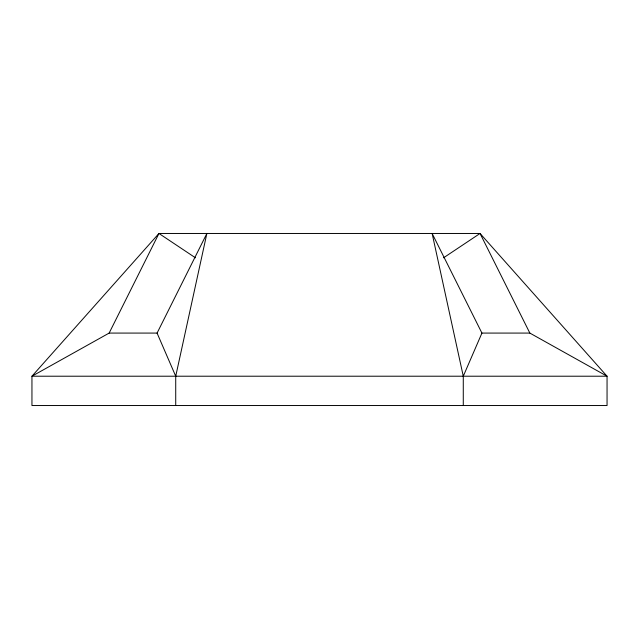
<?xml version="1.0" encoding="UTF-8"?>
<svg xmlns="http://www.w3.org/2000/svg" width="639" height="639" viewBox="0 0 639 639"><rect width="100%" height="100%" fill="white"/><g stroke="black" fill="none" stroke-linecap="round" stroke-linejoin="round"><path stroke-width="0.96" d="M175.725 376.211L206.876 233.467L157.074 333.079L175.725 376.211L175.725 405.533M463.275 376.211L481.926 333.079L432.124 233.467L463.275 376.211L463.275 405.533M481.926 333.079L529.851 333.079L607.05 376.211L31.95 376.211L109.149 333.079L158.951 233.467L480.049 233.467L607.05 376.211L607.05 405.533L31.95 405.533L31.95 376.211L158.951 233.467L195.446 257.797M443.554 257.797L480.049 233.467L529.851 333.079M109.149 333.079L157.074 333.079"/></g></svg>
